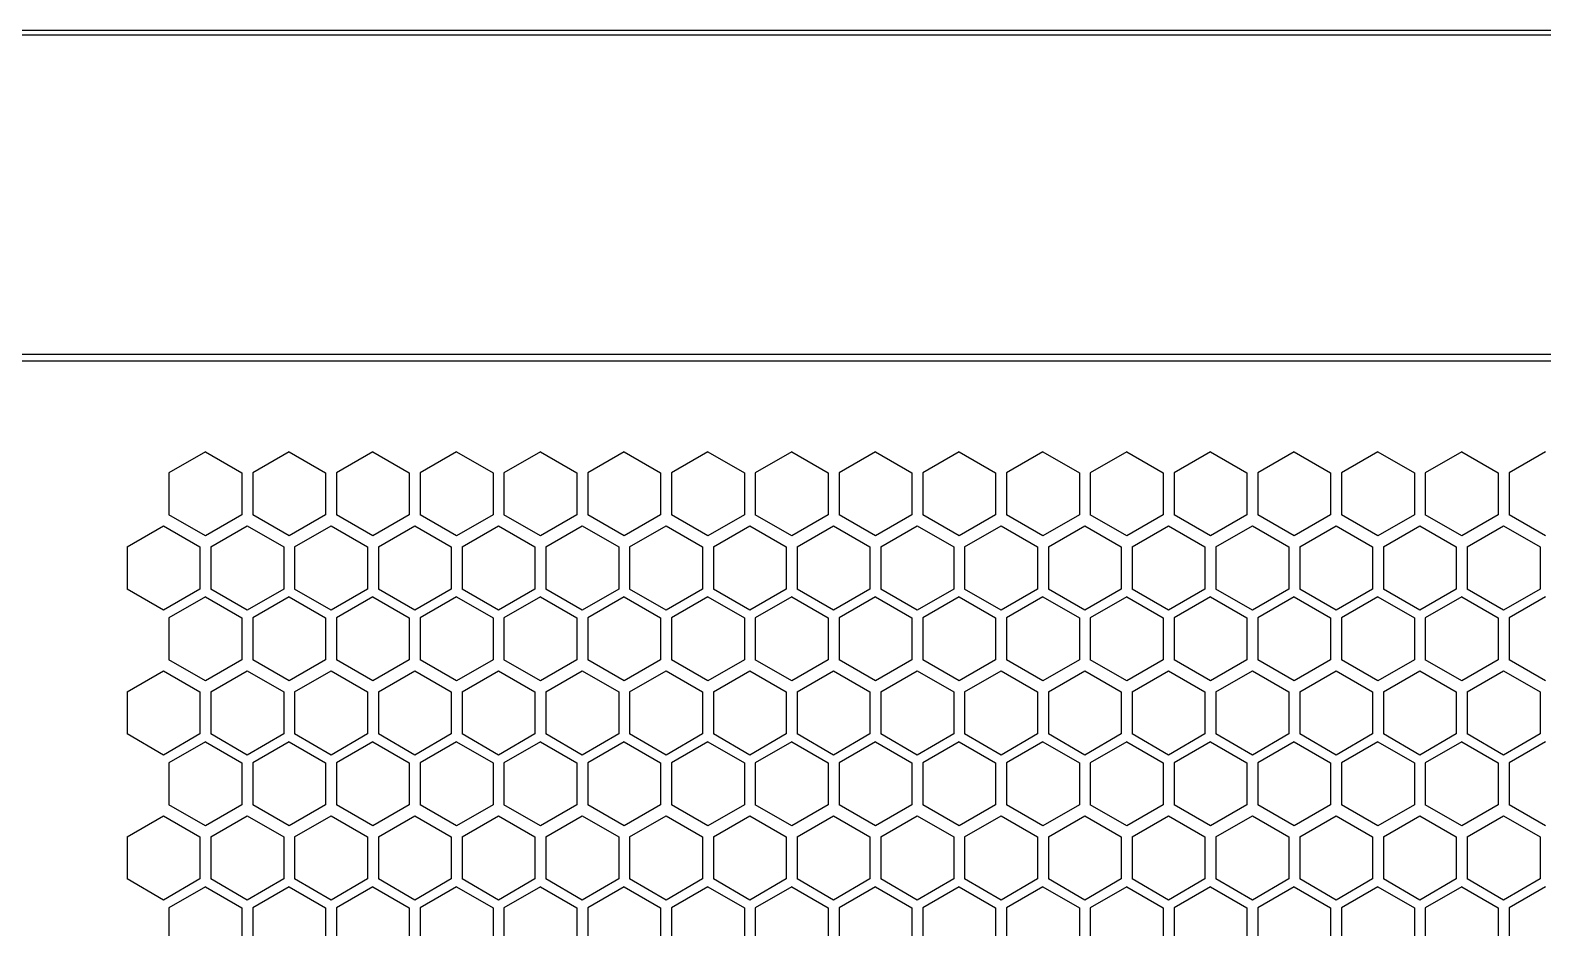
# Model space of a CAD drawing. Extents: x 61367 to 140945, y -1257 to 25588.
# Drawn here: x 91718.5 to 91884.6, y 20291.5 to 20390.1 of the extents above; entities that cross this region are included whole.
import ezdxf

# ---------------------------------------------------------------- set-up
doc = ezdxf.new("R2010")
doc.units = 0
doc.header["$MEASUREMENT"] = 0
doc.layers.get('0').update_dxf_attribs({"linetype": 'CONTINUOUS'})
for name, color, linetype in [('4209-0510_0', 7, 'CONTINUOUS'), ('4215-0412-2-1_0', 7, 'CONTINUOUS'), ('YT-50-01_AF0_1_B_0', 7, 'CONTINUOUS')]:
    doc.layers.add(name, color=color, linetype=linetype)

# ---------------------------------------------------------------- blocks, each defined once
blk = doc.blocks.new('RYHTHYT')
at = {"layer": '4209-0510_0', "color": 7, "linetype": 'Continuous'}
blk.add_line((-33328.58, -67588.74), (-32722.58, -67588.74), dxfattribs=at)
at = {"layer": '4215-0412-2-1_0', "color": 7, "linetype": 'Continuous'}
for p, q in [((-33368.69, -67553.68), (-32682.63, -67553.68)), ((-33335.79, -67589.48), (-32715.53, -67589.48)), ((-33181.66, -67599.48), (-33185.66, -67601.79)), ((-33181.66, -67599.48), (-33177.66, -67601.79)), ((-33172.46, -67599.48), (-33176.46, -67601.79)), ((-33172.46, -67599.48), (-33168.46, -67601.79)), ((-33163.26, -67599.48), (-33167.26, -67601.79)), ((-33163.26, -67599.48), (-33159.26, -67601.79)), ((-33154.06, -67599.48), (-33158.06, -67601.79)), ((-33154.06, -67599.48), (-33150.06, -67601.79)), ((-33144.86, -67599.48), (-33148.86, -67601.79)), ((-33144.86, -67599.48), (-33140.86, -67601.79)), ((-33135.66, -67599.48), (-33139.66, -67601.79)), ((-33135.66, -67599.48), (-33131.66, -67601.79)), ((-33126.46, -67599.48), (-33130.46, -67601.79)), ((-33126.46, -67599.48), (-33122.46, -67601.79)), ((-33117.26, -67599.48), (-33121.26, -67601.79)), ((-33117.26, -67599.48), (-33113.26, -67601.79)), ((-33108.06, -67599.48), (-33112.06, -67601.79)), ((-33108.06, -67599.48), (-33104.06, -67601.79)), ((-33098.86, -67599.48), (-33102.86, -67601.79)), ((-33098.86, -67599.48), (-33094.86, -67601.79)), ((-33089.66, -67599.48), (-33093.66, -67601.79)), ((-33089.66, -67599.48), (-33085.66, -67601.79)), ((-33080.46, -67599.48), (-33084.46, -67601.79)), ((-33080.46, -67599.48), (-33076.46, -67601.79)), ((-33071.26, -67599.48), (-33075.26, -67601.79)), ((-33071.26, -67599.48), (-33067.26, -67601.79)), ((-33062.06, -67599.48), (-33066.06, -67601.79)), ((-33062.06, -67599.48), (-33058.06, -67601.79)), ((-33052.86, -67599.48), (-33056.86, -67601.79)), ((-33052.86, -67599.48), (-33048.86, -67601.79)), ((-33043.66, -67599.48), (-33047.66, -67601.79)), ((-33043.66, -67599.48), (-33039.66, -67601.79)), ((-33034.46, -67599.48), (-33038.46, -67601.79)), ((-33185.66, -67601.79), (-33185.66, -67606.41)), ((-33177.66, -67601.79), (-33177.66, -67606.41)), ((-33176.46, -67601.79), (-33176.46, -67606.41)), ((-33168.46, -67601.79), (-33168.46, -67606.41)), ((-33167.26, -67601.79), (-33167.26, -67606.41)), ((-33159.26, -67601.79), (-33159.26, -67606.41)), ((-33158.06, -67601.79), (-33158.06, -67606.41)), ((-33150.06, -67601.79), (-33150.06, -67606.41)), ((-33148.86, -67601.79), (-33148.86, -67606.41)), ((-33140.86, -67601.79), (-33140.86, -67606.41)), ((-33139.66, -67601.79), (-33139.66, -67606.41)), ((-33131.66, -67601.79), (-33131.66, -67606.41)), ((-33130.46, -67601.79), (-33130.46, -67606.41)), ((-33122.46, -67601.79), (-33122.46, -67606.41)), ((-33121.26, -67601.79), (-33121.26, -67606.41)), ((-33113.26, -67601.79), (-33113.26, -67606.41)), ((-33112.06, -67601.79), (-33112.06, -67606.41)), ((-33104.06, -67601.79), (-33104.06, -67606.41)), ((-33102.86, -67601.79), (-33102.86, -67606.41)), ((-33094.86, -67601.79), (-33094.86, -67606.41)), ((-33093.66, -67601.79), (-33093.66, -67606.41)), ((-33085.66, -67601.79), (-33085.66, -67606.41)), ((-33084.46, -67601.79), (-33084.46, -67606.41)), ((-33076.46, -67601.79), (-33076.46, -67606.41)), ((-33075.26, -67601.79), (-33075.26, -67606.41)), ((-33067.26, -67601.79), (-33067.26, -67606.41)), ((-33066.06, -67601.79), (-33066.06, -67606.41)), ((-33058.06, -67601.79), (-33058.06, -67606.41)), ((-33056.86, -67601.79), (-33056.86, -67606.41)), ((-33048.86, -67601.79), (-33048.86, -67606.41)), ((-33047.66, -67601.79), (-33047.66, -67606.41)), ((-33039.66, -67601.79), (-33039.66, -67606.41)), ((-33038.46, -67601.79), (-33038.46, -67606.41)), ((-33190.26, -67609.94), (-33186.26, -67607.63)), ((-33186.26, -67607.63), (-33182.26, -67609.94)), ((-33181.66, -67608.72), (-33185.66, -67606.41)), ((-33177.66, -67606.41), (-33181.66, -67608.72)), ((-33181.06, -67609.94), (-33177.06, -67607.63)), ((-33177.06, -67607.63), (-33173.06, -67609.94)), ((-33172.46, -67608.72), (-33176.46, -67606.41)), ((-33168.46, -67606.41), (-33172.46, -67608.72)), ((-33171.86, -67609.94), (-33167.86, -67607.63)), ((-33167.86, -67607.63), (-33163.86, -67609.94)), ((-33163.26, -67608.72), (-33167.26, -67606.41)), ((-33159.26, -67606.41), (-33163.26, -67608.72)), ((-33162.66, -67609.94), (-33158.66, -67607.63)), ((-33158.66, -67607.63), (-33154.66, -67609.94)), ((-33154.06, -67608.72), (-33158.06, -67606.41)), ((-33150.06, -67606.41), (-33154.06, -67608.72)), ((-33153.46, -67609.94), (-33149.46, -67607.63)), ((-33149.46, -67607.63), (-33145.46, -67609.94)), ((-33144.86, -67608.72), (-33148.86, -67606.41)), ((-33140.86, -67606.41), (-33144.86, -67608.72)), ((-33144.26, -67609.94), (-33140.26, -67607.63)), ((-33140.26, -67607.63), (-33136.26, -67609.94)), ((-33135.66, -67608.72), (-33139.66, -67606.41)), ((-33131.66, -67606.41), (-33135.66, -67608.72)), ((-33135.06, -67609.94), (-33131.06, -67607.63)), ((-33131.06, -67607.63), (-33127.06, -67609.94)), ((-33126.46, -67608.72), (-33130.46, -67606.41)), ((-33122.46, -67606.41), (-33126.46, -67608.72)), ((-33125.86, -67609.94), (-33121.86, -67607.63)), ((-33121.86, -67607.63), (-33117.86, -67609.94)), ((-33117.26, -67608.72), (-33121.26, -67606.41)), ((-33113.26, -67606.41), (-33117.26, -67608.72)), ((-33116.66, -67609.94), (-33112.66, -67607.63)), ((-33112.66, -67607.63), (-33108.66, -67609.94)), ((-33108.06, -67608.72), (-33112.06, -67606.41)), ((-33104.06, -67606.41), (-33108.06, -67608.72)), ((-33107.46, -67609.94), (-33103.46, -67607.63)), ((-33103.46, -67607.63), (-33099.46, -67609.94)), ((-33098.86, -67608.72), (-33102.86, -67606.41)), ((-33094.86, -67606.41), (-33098.86, -67608.72)), ((-33098.26, -67609.94), (-33094.26, -67607.63)), ((-33094.26, -67607.63), (-33090.26, -67609.94)), ((-33089.66, -67608.72), (-33093.66, -67606.41)), ((-33085.66, -67606.41), (-33089.66, -67608.72)), ((-33089.06, -67609.94), (-33085.06, -67607.63)), ((-33085.06, -67607.63), (-33081.06, -67609.94)), ((-33080.46, -67608.72), (-33084.46, -67606.41)), ((-33076.46, -67606.41), (-33080.46, -67608.72)), ((-33079.86, -67609.94), (-33075.86, -67607.63)), ((-33075.86, -67607.63), (-33071.86, -67609.94)), ((-33071.26, -67608.72), (-33075.26, -67606.41)), ((-33067.26, -67606.41), (-33071.26, -67608.72)), ((-33070.66, -67609.94), (-33066.66, -67607.63)), ((-33066.66, -67607.63), (-33062.66, -67609.94)), ((-33062.06, -67608.72), (-33066.06, -67606.41)), ((-33058.06, -67606.41), (-33062.06, -67608.72)), ((-33061.46, -67609.94), (-33057.46, -67607.63)), ((-33057.46, -67607.63), (-33053.46, -67609.94)), ((-33052.86, -67608.72), (-33056.86, -67606.41)), ((-33048.86, -67606.41), (-33052.86, -67608.72)), ((-33052.26, -67609.94), (-33048.26, -67607.63)), ((-33048.26, -67607.63), (-33044.26, -67609.94)), ((-33043.66, -67608.72), (-33047.66, -67606.41)), ((-33039.66, -67606.41), (-33043.66, -67608.72)), ((-33043.06, -67609.94), (-33039.06, -67607.63)), ((-33039.06, -67607.63), (-33035.06, -67609.94)), ((-33034.46, -67608.72), (-33038.46, -67606.41)), ((-33190.26, -67609.94), (-33190.26, -67614.56)), ((-33182.26, -67609.94), (-33182.26, -67614.56)), ((-33181.06, -67609.94), (-33181.06, -67614.56)), ((-33173.06, -67609.94), (-33173.06, -67614.56)), ((-33171.86, -67609.94), (-33171.86, -67614.56)), ((-33163.86, -67609.94), (-33163.86, -67614.56)), ((-33162.66, -67609.94), (-33162.66, -67614.56)), ((-33154.66, -67609.94), (-33154.66, -67614.56)), ((-33153.46, -67609.94), (-33153.46, -67614.56)), ((-33145.46, -67609.94), (-33145.46, -67614.56)), ((-33144.26, -67609.94), (-33144.26, -67614.56)), ((-33136.26, -67609.94), (-33136.26, -67614.56)), ((-33135.06, -67609.94), (-33135.06, -67614.56)), ((-33127.06, -67609.94), (-33127.06, -67614.56)), ((-33125.86, -67609.94), (-33125.86, -67614.56)), ((-33117.86, -67609.94), (-33117.86, -67614.56)), ((-33116.66, -67609.94), (-33116.66, -67614.56)), ((-33108.66, -67609.94), (-33108.66, -67614.56)), ((-33107.46, -67609.94), (-33107.46, -67614.56)), ((-33099.46, -67609.94), (-33099.46, -67614.56)), ((-33098.26, -67609.94), (-33098.26, -67614.56)), ((-33090.26, -67609.94), (-33090.26, -67614.56)), ((-33089.06, -67609.94), (-33089.06, -67614.56)), ((-33081.06, -67609.94), (-33081.06, -67614.56)), ((-33079.86, -67609.94), (-33079.86, -67614.56)), ((-33071.86, -67609.94), (-33071.86, -67614.56)), ((-33070.66, -67609.94), (-33070.66, -67614.56)), ((-33062.66, -67609.94), (-33062.66, -67614.56)), ((-33061.46, -67609.94), (-33061.46, -67614.56)), ((-33053.46, -67609.94), (-33053.46, -67614.56)), ((-33052.26, -67609.94), (-33052.26, -67614.56)), ((-33044.26, -67609.94), (-33044.26, -67614.56)), ((-33043.06, -67609.94), (-33043.06, -67614.56)), ((-33035.06, -67609.94), (-33035.06, -67614.56)), ((-33186.26, -67616.87), (-33190.26, -67614.56)), ((-33182.26, -67614.56), (-33186.26, -67616.87)), ((-33177.06, -67616.87), (-33181.06, -67614.56)), ((-33173.06, -67614.56), (-33177.06, -67616.87)), ((-33167.86, -67616.87), (-33171.86, -67614.56)), ((-33163.86, -67614.56), (-33167.86, -67616.87)), ((-33158.66, -67616.87), (-33162.66, -67614.56)), ((-33154.66, -67614.56), (-33158.66, -67616.87)), ((-33149.46, -67616.87), (-33153.46, -67614.56)), ((-33145.46, -67614.56), (-33149.46, -67616.87)), ((-33140.26, -67616.87), (-33144.26, -67614.56)), ((-33136.26, -67614.56), (-33140.26, -67616.87)), ((-33131.06, -67616.87), (-33135.06, -67614.56)), ((-33127.06, -67614.56), (-33131.06, -67616.87)), ((-33121.86, -67616.87), (-33125.86, -67614.56)), ((-33117.86, -67614.56), (-33121.86, -67616.87)), ((-33112.66, -67616.87), (-33116.66, -67614.56)), ((-33108.66, -67614.56), (-33112.66, -67616.87)), ((-33103.46, -67616.87), (-33107.46, -67614.56)), ((-33099.46, -67614.56), (-33103.46, -67616.87)), ((-33094.26, -67616.87), (-33098.26, -67614.56)), ((-33090.26, -67614.56), (-33094.26, -67616.87)), ((-33085.06, -67616.87), (-33089.06, -67614.56)), ((-33081.06, -67614.56), (-33085.06, -67616.87)), ((-33075.86, -67616.87), (-33079.86, -67614.56)), ((-33071.86, -67614.56), (-33075.86, -67616.87)), ((-33066.66, -67616.87), (-33070.66, -67614.56)), ((-33062.66, -67614.56), (-33066.66, -67616.87)), ((-33057.46, -67616.87), (-33061.46, -67614.56)), ((-33053.46, -67614.56), (-33057.46, -67616.87)), ((-33048.26, -67616.87), (-33052.26, -67614.56)), ((-33044.26, -67614.56), (-33048.26, -67616.87)), ((-33039.06, -67616.87), (-33043.06, -67614.56)), ((-33035.06, -67614.56), (-33039.06, -67616.87)), ((-33181.66, -67615.41), (-33185.66, -67617.72)), ((-33181.66, -67615.41), (-33177.66, -67617.72)), ((-33172.46, -67615.41), (-33176.46, -67617.72)), ((-33172.46, -67615.41), (-33168.46, -67617.72)), ((-33163.26, -67615.41), (-33167.26, -67617.72)), ((-33163.26, -67615.41), (-33159.26, -67617.72)), ((-33154.06, -67615.41), (-33158.06, -67617.72)), ((-33154.06, -67615.41), (-33150.06, -67617.72)), ((-33144.86, -67615.41), (-33148.86, -67617.72)), ((-33144.86, -67615.41), (-33140.86, -67617.72)), ((-33135.66, -67615.41), (-33139.66, -67617.72)), ((-33135.66, -67615.41), (-33131.66, -67617.72)), ((-33126.46, -67615.41), (-33130.46, -67617.72)), ((-33126.46, -67615.41), (-33122.46, -67617.72)), ((-33117.26, -67615.41), (-33121.26, -67617.72)), ((-33117.26, -67615.41), (-33113.26, -67617.72)), ((-33108.06, -67615.41), (-33112.06, -67617.72)), ((-33108.06, -67615.41), (-33104.06, -67617.72)), ((-33098.86, -67615.41), (-33102.86, -67617.72)), ((-33098.86, -67615.41), (-33094.86, -67617.72)), ((-33089.66, -67615.41), (-33093.66, -67617.72)), ((-33089.66, -67615.41), (-33085.66, -67617.72)), ((-33080.46, -67615.41), (-33084.46, -67617.72)), ((-33080.46, -67615.41), (-33076.46, -67617.72)), ((-33071.26, -67615.41), (-33075.26, -67617.72)), ((-33071.26, -67615.41), (-33067.26, -67617.72)), ((-33062.06, -67615.41), (-33066.06, -67617.72)), ((-33062.06, -67615.41), (-33058.06, -67617.72)), ((-33052.86, -67615.41), (-33056.86, -67617.72)), ((-33052.86, -67615.41), (-33048.86, -67617.72)), ((-33043.66, -67615.41), (-33047.66, -67617.72)), ((-33043.66, -67615.41), (-33039.66, -67617.72)), ((-33034.46, -67615.41), (-33038.46, -67617.72)), ((-33185.66, -67617.72), (-33185.66, -67622.34)), ((-33177.66, -67617.72), (-33177.66, -67622.34)), ((-33176.46, -67617.72), (-33176.46, -67622.34)), ((-33168.46, -67617.72), (-33168.46, -67622.34)), ((-33167.26, -67617.72), (-33167.26, -67622.34)), ((-33159.26, -67617.72), (-33159.26, -67622.34)), ((-33158.06, -67617.72), (-33158.06, -67622.34)), ((-33150.06, -67617.72), (-33150.06, -67622.34)), ((-33148.86, -67617.72), (-33148.86, -67622.34)), ((-33140.86, -67617.72), (-33140.86, -67622.34)), ((-33139.66, -67617.72), (-33139.66, -67622.34)), ((-33131.66, -67617.72), (-33131.66, -67622.34)), ((-33130.46, -67617.72), (-33130.46, -67622.34)), ((-33122.46, -67617.72), (-33122.46, -67622.34)), ((-33121.26, -67617.72), (-33121.26, -67622.34)), ((-33113.26, -67617.72), (-33113.26, -67622.34)), ((-33112.06, -67617.72), (-33112.06, -67622.34)), ((-33104.06, -67617.72), (-33104.06, -67622.34)), ((-33102.86, -67617.72), (-33102.86, -67622.34)), ((-33094.86, -67617.72), (-33094.86, -67622.34)), ((-33093.66, -67617.72), (-33093.66, -67622.34)), ((-33085.66, -67617.72), (-33085.66, -67622.34)), ((-33084.46, -67617.72), (-33084.46, -67622.34)), ((-33076.46, -67617.72), (-33076.46, -67622.34)), ((-33075.26, -67617.72), (-33075.26, -67622.34)), ((-33067.26, -67617.72), (-33067.26, -67622.34)), ((-33066.06, -67617.72), (-33066.06, -67622.34)), ((-33058.06, -67617.72), (-33058.06, -67622.34)), ((-33056.86, -67617.72), (-33056.86, -67622.34)), ((-33048.86, -67617.72), (-33048.86, -67622.34)), ((-33047.66, -67617.72), (-33047.66, -67622.34)), ((-33039.66, -67617.72), (-33039.66, -67622.34)), ((-33038.46, -67617.72), (-33038.46, -67622.34)), ((-33181.66, -67624.65), (-33185.66, -67622.34)), ((-33177.66, -67622.34), (-33181.66, -67624.65)), ((-33172.46, -67624.65), (-33176.46, -67622.34)), ((-33168.46, -67622.34), (-33172.46, -67624.65)), ((-33163.26, -67624.65), (-33167.26, -67622.34)), ((-33159.26, -67622.34), (-33163.26, -67624.65)), ((-33154.06, -67624.65), (-33158.06, -67622.34)), ((-33150.06, -67622.34), (-33154.06, -67624.65)), ((-33144.86, -67624.65), (-33148.86, -67622.34)), ((-33140.86, -67622.34), (-33144.86, -67624.65)), ((-33135.66, -67624.65), (-33139.66, -67622.34)), ((-33131.66, -67622.34), (-33135.66, -67624.65)), ((-33126.46, -67624.65), (-33130.46, -67622.34)), ((-33122.46, -67622.34), (-33126.46, -67624.65)), ((-33117.26, -67624.65), (-33121.26, -67622.34)), ((-33113.26, -67622.34), (-33117.26, -67624.65)), ((-33108.06, -67624.65), (-33112.06, -67622.34)), ((-33104.06, -67622.34), (-33108.06, -67624.65)), ((-33098.86, -67624.65), (-33102.86, -67622.34)), ((-33094.86, -67622.34), (-33098.86, -67624.65)), ((-33089.66, -67624.65), (-33093.66, -67622.34)), ((-33085.66, -67622.34), (-33089.66, -67624.65)), ((-33080.46, -67624.65), (-33084.46, -67622.34)), ((-33076.46, -67622.34), (-33080.46, -67624.65)), ((-33071.26, -67624.65), (-33075.26, -67622.34)), ((-33067.26, -67622.34), (-33071.26, -67624.65)), ((-33062.06, -67624.65), (-33066.06, -67622.34)), ((-33058.06, -67622.34), (-33062.06, -67624.65)), ((-33052.86, -67624.65), (-33056.86, -67622.34)), ((-33048.86, -67622.34), (-33052.86, -67624.65)), ((-33043.66, -67624.65), (-33047.66, -67622.34)), ((-33039.66, -67622.34), (-33043.66, -67624.65)), ((-33034.46, -67624.65), (-33038.46, -67622.34)), ((-33190.26, -67625.87), (-33186.26, -67623.56)), ((-33186.26, -67623.56), (-33182.26, -67625.87)), ((-33181.06, -67625.87), (-33177.06, -67623.56)), ((-33177.06, -67623.56), (-33173.06, -67625.87)), ((-33171.86, -67625.87), (-33167.86, -67623.56)), ((-33167.86, -67623.56), (-33163.86, -67625.87)), ((-33162.66, -67625.87), (-33158.66, -67623.56)), ((-33158.66, -67623.56), (-33154.66, -67625.87)), ((-33153.46, -67625.87), (-33149.46, -67623.56)), ((-33149.46, -67623.56), (-33145.46, -67625.87)), ((-33144.26, -67625.87), (-33140.26, -67623.56)), ((-33140.26, -67623.56), (-33136.26, -67625.87)), ((-33135.06, -67625.87), (-33131.06, -67623.56)), ((-33131.06, -67623.56), (-33127.06, -67625.87)), ((-33125.86, -67625.87), (-33121.86, -67623.56)), ((-33121.86, -67623.56), (-33117.86, -67625.87)), ((-33116.66, -67625.87), (-33112.66, -67623.56)), ((-33112.66, -67623.56), (-33108.66, -67625.87)), ((-33107.46, -67625.87), (-33103.46, -67623.56)), ((-33103.46, -67623.56), (-33099.46, -67625.87)), ((-33098.26, -67625.87), (-33094.26, -67623.56)), ((-33094.26, -67623.56), (-33090.26, -67625.87)), ((-33089.06, -67625.87), (-33085.06, -67623.56)), ((-33085.06, -67623.56), (-33081.06, -67625.87)), ((-33079.86, -67625.87), (-33075.86, -67623.56)), ((-33075.86, -67623.56), (-33071.86, -67625.87)), ((-33070.66, -67625.87), (-33066.66, -67623.56)), ((-33066.66, -67623.56), (-33062.66, -67625.87)), ((-33061.46, -67625.87), (-33057.46, -67623.56)), ((-33057.46, -67623.56), (-33053.46, -67625.87)), ((-33052.26, -67625.87), (-33048.26, -67623.56)), ((-33048.26, -67623.56), (-33044.26, -67625.87)), ((-33043.06, -67625.87), (-33039.06, -67623.56)), ((-33039.06, -67623.56), (-33035.06, -67625.87)), ((-33190.26, -67625.87), (-33190.26, -67630.49)), ((-33182.26, -67625.87), (-33182.26, -67630.49)), ((-33181.06, -67625.87), (-33181.06, -67630.49)), ((-33173.06, -67625.87), (-33173.06, -67630.49)), ((-33171.86, -67625.87), (-33171.86, -67630.49)), ((-33163.86, -67625.87), (-33163.86, -67630.49)), ((-33162.66, -67625.87), (-33162.66, -67630.49)), ((-33154.66, -67625.87), (-33154.66, -67630.49)), ((-33153.46, -67625.87), (-33153.46, -67630.49)), ((-33145.46, -67625.87), (-33145.46, -67630.49)), ((-33144.26, -67625.87), (-33144.26, -67630.49)), ((-33136.26, -67625.87), (-33136.26, -67630.49)), ((-33135.06, -67625.87), (-33135.06, -67630.49)), ((-33127.06, -67625.87), (-33127.06, -67630.49)), ((-33125.86, -67625.87), (-33125.86, -67630.49)), ((-33117.86, -67625.87), (-33117.86, -67630.49)), ((-33116.66, -67625.87), (-33116.66, -67630.49)), ((-33108.66, -67625.87), (-33108.66, -67630.49)), ((-33107.46, -67625.87), (-33107.46, -67630.49)), ((-33099.46, -67625.87), (-33099.46, -67630.49)), ((-33098.26, -67625.87), (-33098.26, -67630.49)), ((-33090.26, -67625.87), (-33090.26, -67630.49)), ((-33089.06, -67625.87), (-33089.06, -67630.49)), ((-33081.06, -67625.87), (-33081.06, -67630.49)), ((-33079.86, -67625.87), (-33079.86, -67630.49)), ((-33071.86, -67625.87), (-33071.86, -67630.49)), ((-33070.66, -67625.87), (-33070.66, -67630.49)), ((-33062.66, -67625.87), (-33062.66, -67630.49)), ((-33061.46, -67625.87), (-33061.46, -67630.49)), ((-33053.46, -67625.87), (-33053.46, -67630.49)), ((-33052.26, -67625.87), (-33052.26, -67630.49)), ((-33044.26, -67625.87), (-33044.26, -67630.49)), ((-33043.06, -67625.87), (-33043.06, -67630.49)), ((-33035.06, -67625.87), (-33035.06, -67630.49)), ((-33186.26, -67632.8), (-33190.26, -67630.49)), ((-33182.26, -67630.49), (-33186.26, -67632.8)), ((-33177.06, -67632.8), (-33181.06, -67630.49)), ((-33173.06, -67630.49), (-33177.06, -67632.8)), ((-33167.86, -67632.8), (-33171.86, -67630.49)), ((-33163.86, -67630.49), (-33167.86, -67632.8)), ((-33158.66, -67632.8), (-33162.66, -67630.49)), ((-33154.66, -67630.49), (-33158.66, -67632.8)), ((-33149.46, -67632.8), (-33153.46, -67630.49)), ((-33145.46, -67630.49), (-33149.46, -67632.8)), ((-33140.26, -67632.8), (-33144.26, -67630.49)), ((-33136.26, -67630.49), (-33140.26, -67632.8)), ((-33131.06, -67632.8), (-33135.06, -67630.49)), ((-33127.06, -67630.49), (-33131.06, -67632.8)), ((-33121.86, -67632.8), (-33125.86, -67630.49)), ((-33117.86, -67630.49), (-33121.86, -67632.8)), ((-33112.66, -67632.8), (-33116.66, -67630.49)), ((-33108.66, -67630.49), (-33112.66, -67632.8)), ((-33103.46, -67632.8), (-33107.46, -67630.49)), ((-33099.46, -67630.49), (-33103.46, -67632.8)), ((-33094.26, -67632.8), (-33098.26, -67630.49)), ((-33090.26, -67630.49), (-33094.26, -67632.8)), ((-33085.06, -67632.8), (-33089.06, -67630.49)), ((-33081.06, -67630.49), (-33085.06, -67632.8)), ((-33075.86, -67632.8), (-33079.86, -67630.49)), ((-33071.86, -67630.49), (-33075.86, -67632.8)), ((-33066.66, -67632.8), (-33070.66, -67630.49)), ((-33062.66, -67630.49), (-33066.66, -67632.8)), ((-33057.46, -67632.8), (-33061.46, -67630.49)), ((-33053.46, -67630.49), (-33057.46, -67632.8)), ((-33048.26, -67632.8), (-33052.26, -67630.49)), ((-33044.26, -67630.49), (-33048.26, -67632.8)), ((-33039.06, -67632.8), (-33043.06, -67630.49)), ((-33035.06, -67630.49), (-33039.06, -67632.8)), ((-33181.66, -67631.34), (-33185.66, -67633.65)), ((-33181.66, -67631.34), (-33177.66, -67633.65)), ((-33172.46, -67631.34), (-33176.46, -67633.65)), ((-33172.46, -67631.34), (-33168.46, -67633.65)), ((-33163.26, -67631.34), (-33167.26, -67633.65)), ((-33163.26, -67631.34), (-33159.26, -67633.65)), ((-33154.06, -67631.34), (-33158.06, -67633.65)), ((-33154.06, -67631.34), (-33150.06, -67633.65)), ((-33144.86, -67631.34), (-33148.86, -67633.65)), ((-33144.86, -67631.34), (-33140.86, -67633.65)), ((-33135.66, -67631.34), (-33139.66, -67633.65)), ((-33135.66, -67631.34), (-33131.66, -67633.65)), ((-33126.46, -67631.34), (-33130.46, -67633.65)), ((-33126.46, -67631.34), (-33122.46, -67633.65)), ((-33117.26, -67631.34), (-33121.26, -67633.65)), ((-33117.26, -67631.34), (-33113.26, -67633.65)), ((-33108.06, -67631.34), (-33112.06, -67633.65)), ((-33108.06, -67631.34), (-33104.06, -67633.65)), ((-33098.86, -67631.34), (-33102.86, -67633.65)), ((-33098.86, -67631.34), (-33094.86, -67633.65)), ((-33089.66, -67631.34), (-33093.66, -67633.65)), ((-33089.66, -67631.34), (-33085.66, -67633.65)), ((-33080.46, -67631.34), (-33084.46, -67633.65)), ((-33080.46, -67631.34), (-33076.46, -67633.65)), ((-33071.26, -67631.34), (-33075.26, -67633.65)), ((-33071.26, -67631.34), (-33067.26, -67633.65)), ((-33062.06, -67631.34), (-33066.06, -67633.65)), ((-33062.06, -67631.34), (-33058.06, -67633.65)), ((-33052.86, -67631.34), (-33056.86, -67633.65)), ((-33052.86, -67631.34), (-33048.86, -67633.65)), ((-33043.66, -67631.34), (-33047.66, -67633.65)), ((-33043.66, -67631.34), (-33039.66, -67633.65)), ((-33034.46, -67631.34), (-33038.46, -67633.65)), ((-33185.66, -67633.65), (-33185.66, -67638.27)), ((-33177.66, -67633.65), (-33177.66, -67638.27)), ((-33176.46, -67633.65), (-33176.46, -67638.27)), ((-33168.46, -67633.65), (-33168.46, -67638.27)), ((-33167.26, -67633.65), (-33167.26, -67638.27)), ((-33159.26, -67633.65), (-33159.26, -67638.27)), ((-33158.06, -67633.65), (-33158.06, -67638.27)), ((-33150.06, -67633.65), (-33150.06, -67638.27)), ((-33148.86, -67633.65), (-33148.86, -67638.27)), ((-33140.86, -67633.65), (-33140.86, -67638.27)), ((-33139.66, -67633.65), (-33139.66, -67638.27)), ((-33131.66, -67633.65), (-33131.66, -67638.27)), ((-33130.46, -67633.65), (-33130.46, -67638.27)), ((-33122.46, -67633.65), (-33122.46, -67638.27)), ((-33121.26, -67633.65), (-33121.26, -67638.27)), ((-33113.26, -67633.65), (-33113.26, -67638.27)), ((-33112.06, -67633.65), (-33112.06, -67638.27)), ((-33104.06, -67633.65), (-33104.06, -67638.27)), ((-33102.86, -67633.65), (-33102.86, -67638.27)), ((-33094.86, -67633.65), (-33094.86, -67638.27)), ((-33093.66, -67633.65), (-33093.66, -67638.27)), ((-33085.66, -67633.65), (-33085.66, -67638.27)), ((-33084.46, -67633.65), (-33084.46, -67638.27)), ((-33076.46, -67633.65), (-33076.46, -67638.27)), ((-33075.26, -67633.65), (-33075.26, -67638.27)), ((-33067.26, -67633.65), (-33067.26, -67638.27)), ((-33066.06, -67633.65), (-33066.06, -67638.27)), ((-33058.06, -67633.65), (-33058.06, -67638.27)), ((-33056.86, -67633.65), (-33056.86, -67638.27)), ((-33048.86, -67633.65), (-33048.86, -67638.27)), ((-33047.66, -67633.65), (-33047.66, -67638.27)), ((-33039.66, -67633.65), (-33039.66, -67638.27)), ((-33038.46, -67633.65), (-33038.46, -67638.27)), ((-33190.26, -67641.8), (-33186.26, -67639.49)), ((-33186.26, -67639.49), (-33182.26, -67641.8)), ((-33181.66, -67640.58), (-33185.66, -67638.27)), ((-33177.66, -67638.27), (-33181.66, -67640.58)), ((-33181.06, -67641.8), (-33177.06, -67639.49)), ((-33177.06, -67639.49), (-33173.06, -67641.8)), ((-33172.46, -67640.58), (-33176.46, -67638.27)), ((-33168.46, -67638.27), (-33172.46, -67640.58)), ((-33171.86, -67641.8), (-33167.86, -67639.49)), ((-33167.86, -67639.49), (-33163.86, -67641.8)), ((-33163.26, -67640.58), (-33167.26, -67638.27)), ((-33159.26, -67638.27), (-33163.26, -67640.58)), ((-33162.66, -67641.8), (-33158.66, -67639.49)), ((-33158.66, -67639.49), (-33154.66, -67641.8)), ((-33154.06, -67640.58), (-33158.06, -67638.27)), ((-33150.06, -67638.27), (-33154.06, -67640.58)), ((-33153.46, -67641.8), (-33149.46, -67639.49)), ((-33149.46, -67639.49), (-33145.46, -67641.8)), ((-33144.86, -67640.58), (-33148.86, -67638.27)), ((-33140.86, -67638.27), (-33144.86, -67640.58)), ((-33144.26, -67641.8), (-33140.26, -67639.49)), ((-33140.26, -67639.49), (-33136.26, -67641.8)), ((-33135.66, -67640.58), (-33139.66, -67638.27)), ((-33131.66, -67638.27), (-33135.66, -67640.58)), ((-33135.06, -67641.8), (-33131.06, -67639.49)), ((-33131.06, -67639.49), (-33127.06, -67641.8)), ((-33126.46, -67640.58), (-33130.46, -67638.27)), ((-33122.46, -67638.27), (-33126.46, -67640.58)), ((-33125.86, -67641.8), (-33121.86, -67639.49)), ((-33121.86, -67639.49), (-33117.86, -67641.8)), ((-33117.26, -67640.58), (-33121.26, -67638.27)), ((-33113.26, -67638.27), (-33117.26, -67640.58)), ((-33116.66, -67641.8), (-33112.66, -67639.49)), ((-33112.66, -67639.49), (-33108.66, -67641.8)), ((-33108.06, -67640.58), (-33112.06, -67638.27)), ((-33104.06, -67638.27), (-33108.06, -67640.58)), ((-33107.46, -67641.8), (-33103.46, -67639.49)), ((-33103.46, -67639.49), (-33099.46, -67641.8)), ((-33098.86, -67640.58), (-33102.86, -67638.27)), ((-33094.86, -67638.27), (-33098.86, -67640.58)), ((-33098.26, -67641.8), (-33094.26, -67639.49)), ((-33094.26, -67639.49), (-33090.26, -67641.8)), ((-33089.66, -67640.58), (-33093.66, -67638.27)), ((-33085.66, -67638.27), (-33089.66, -67640.58)), ((-33089.06, -67641.8), (-33085.06, -67639.49)), ((-33085.06, -67639.49), (-33081.06, -67641.8)), ((-33080.46, -67640.58), (-33084.46, -67638.27)), ((-33076.46, -67638.27), (-33080.46, -67640.58)), ((-33079.86, -67641.8), (-33075.86, -67639.49)), ((-33075.86, -67639.49), (-33071.86, -67641.8)), ((-33071.26, -67640.58), (-33075.26, -67638.27)), ((-33067.26, -67638.27), (-33071.26, -67640.58)), ((-33070.66, -67641.8), (-33066.66, -67639.49)), ((-33066.66, -67639.49), (-33062.66, -67641.8)), ((-33062.06, -67640.58), (-33066.06, -67638.27)), ((-33058.06, -67638.27), (-33062.06, -67640.58)), ((-33061.46, -67641.8), (-33057.46, -67639.49)), ((-33057.46, -67639.49), (-33053.46, -67641.8)), ((-33052.86, -67640.58), (-33056.86, -67638.27)), ((-33048.86, -67638.27), (-33052.86, -67640.58)), ((-33052.26, -67641.8), (-33048.26, -67639.49)), ((-33048.26, -67639.49), (-33044.26, -67641.8)), ((-33043.66, -67640.58), (-33047.66, -67638.27)), ((-33039.66, -67638.27), (-33043.66, -67640.58)), ((-33043.06, -67641.8), (-33039.06, -67639.49)), ((-33039.06, -67639.49), (-33035.06, -67641.8)), ((-33034.46, -67640.58), (-33038.46, -67638.27)), ((-33190.26, -67641.8), (-33190.26, -67646.42)), ((-33182.26, -67641.8), (-33182.26, -67646.42)), ((-33181.06, -67641.8), (-33181.06, -67646.42)), ((-33173.06, -67641.8), (-33173.06, -67646.42)), ((-33171.86, -67641.8), (-33171.86, -67646.42)), ((-33163.86, -67641.8), (-33163.86, -67646.42)), ((-33162.66, -67641.8), (-33162.66, -67646.42)), ((-33154.66, -67641.8), (-33154.66, -67646.42)), ((-33153.46, -67641.8), (-33153.46, -67646.42)), ((-33145.46, -67641.8), (-33145.46, -67646.42)), ((-33144.26, -67641.8), (-33144.26, -67646.42)), ((-33136.26, -67641.8), (-33136.26, -67646.42)), ((-33135.06, -67641.8), (-33135.06, -67646.42)), ((-33127.06, -67641.8), (-33127.06, -67646.42)), ((-33125.86, -67641.8), (-33125.86, -67646.42)), ((-33117.86, -67641.8), (-33117.86, -67646.42)), ((-33116.66, -67641.8), (-33116.66, -67646.42)), ((-33108.66, -67641.8), (-33108.66, -67646.42)), ((-33107.46, -67641.8), (-33107.46, -67646.42)), ((-33099.46, -67641.8), (-33099.46, -67646.42)), ((-33098.26, -67641.8), (-33098.26, -67646.42)), ((-33090.26, -67641.8), (-33090.26, -67646.42)), ((-33089.06, -67641.8), (-33089.06, -67646.42)), ((-33081.06, -67641.8), (-33081.06, -67646.42)), ((-33079.86, -67641.8), (-33079.86, -67646.42)), ((-33071.86, -67641.8), (-33071.86, -67646.42)), ((-33070.66, -67641.8), (-33070.66, -67646.42)), ((-33062.66, -67641.8), (-33062.66, -67646.42)), ((-33061.46, -67641.8), (-33061.46, -67646.42)), ((-33053.46, -67641.8), (-33053.46, -67646.42)), ((-33052.26, -67641.8), (-33052.26, -67646.42)), ((-33044.26, -67641.8), (-33044.26, -67646.42)), ((-33043.06, -67641.8), (-33043.06, -67646.42)), ((-33035.06, -67641.8), (-33035.06, -67646.42)), ((-33186.26, -67648.73), (-33190.26, -67646.42)), ((-33182.26, -67646.42), (-33186.26, -67648.73)), ((-33181.66, -67647.27), (-33185.66, -67649.58)), ((-33181.66, -67647.27), (-33177.66, -67649.58)), ((-33177.06, -67648.73), (-33181.06, -67646.42)), ((-33173.06, -67646.42), (-33177.06, -67648.73)), ((-33172.46, -67647.27), (-33176.46, -67649.58)), ((-33172.46, -67647.27), (-33168.46, -67649.58)), ((-33167.86, -67648.73), (-33171.86, -67646.42)), ((-33163.86, -67646.42), (-33167.86, -67648.73)), ((-33163.26, -67647.27), (-33167.26, -67649.58)), ((-33163.26, -67647.27), (-33159.26, -67649.58)), ((-33158.66, -67648.73), (-33162.66, -67646.42)), ((-33154.66, -67646.42), (-33158.66, -67648.73)), ((-33154.06, -67647.27), (-33158.06, -67649.58)), ((-33154.06, -67647.27), (-33150.06, -67649.58)), ((-33149.46, -67648.73), (-33153.46, -67646.42)), ((-33145.46, -67646.42), (-33149.46, -67648.73)), ((-33144.86, -67647.27), (-33148.86, -67649.58)), ((-33144.86, -67647.27), (-33140.86, -67649.58)), ((-33140.26, -67648.73), (-33144.26, -67646.42)), ((-33136.26, -67646.42), (-33140.26, -67648.73)), ((-33135.66, -67647.27), (-33139.66, -67649.58)), ((-33135.66, -67647.27), (-33131.66, -67649.58)), ((-33131.06, -67648.73), (-33135.06, -67646.42)), ((-33127.06, -67646.42), (-33131.06, -67648.73)), ((-33126.46, -67647.27), (-33130.46, -67649.58)), ((-33126.46, -67647.27), (-33122.46, -67649.58)), ((-33121.86, -67648.73), (-33125.86, -67646.42)), ((-33117.86, -67646.42), (-33121.86, -67648.73)), ((-33117.26, -67647.27), (-33121.26, -67649.58)), ((-33117.26, -67647.27), (-33113.26, -67649.58)), ((-33112.66, -67648.73), (-33116.66, -67646.42)), ((-33108.66, -67646.42), (-33112.66, -67648.73)), ((-33108.06, -67647.27), (-33112.06, -67649.58)), ((-33108.06, -67647.27), (-33104.06, -67649.58)), ((-33103.46, -67648.73), (-33107.46, -67646.42)), ((-33099.46, -67646.42), (-33103.46, -67648.73)), ((-33098.86, -67647.27), (-33102.86, -67649.58)), ((-33098.86, -67647.27), (-33094.86, -67649.58)), ((-33094.26, -67648.73), (-33098.26, -67646.42)), ((-33090.26, -67646.42), (-33094.26, -67648.73)), ((-33089.66, -67647.27), (-33093.66, -67649.58)), ((-33089.66, -67647.27), (-33085.66, -67649.58)), ((-33085.06, -67648.73), (-33089.06, -67646.42)), ((-33081.06, -67646.42), (-33085.06, -67648.73)), ((-33080.46, -67647.27), (-33084.46, -67649.58)), ((-33080.46, -67647.27), (-33076.46, -67649.58)), ((-33075.86, -67648.73), (-33079.86, -67646.42)), ((-33071.86, -67646.42), (-33075.86, -67648.73)), ((-33071.26, -67647.27), (-33075.26, -67649.58)), ((-33071.26, -67647.27), (-33067.26, -67649.58)), ((-33066.66, -67648.73), (-33070.66, -67646.42)), ((-33062.66, -67646.42), (-33066.66, -67648.73)), ((-33062.06, -67647.27), (-33066.06, -67649.58)), ((-33062.06, -67647.27), (-33058.06, -67649.58)), ((-33057.46, -67648.73), (-33061.46, -67646.42)), ((-33053.46, -67646.42), (-33057.46, -67648.73)), ((-33052.86, -67647.27), (-33056.86, -67649.58)), ((-33052.86, -67647.27), (-33048.86, -67649.58)), ((-33048.26, -67648.73), (-33052.26, -67646.42)), ((-33044.26, -67646.42), (-33048.26, -67648.73)), ((-33043.66, -67647.27), (-33047.66, -67649.58)), ((-33043.66, -67647.27), (-33039.66, -67649.58)), ((-33039.06, -67648.73), (-33043.06, -67646.42)), ((-33035.06, -67646.42), (-33039.06, -67648.73)), ((-33034.46, -67647.27), (-33038.46, -67649.58)), ((-33185.66, -67649.58), (-33185.66, -67654.2)), ((-33177.66, -67649.58), (-33177.66, -67654.2)), ((-33176.46, -67649.58), (-33176.46, -67654.2)), ((-33168.46, -67649.58), (-33168.46, -67654.2)), ((-33167.26, -67649.58), (-33167.26, -67654.2)), ((-33159.26, -67649.58), (-33159.26, -67654.2)), ((-33158.06, -67649.58), (-33158.06, -67654.2)), ((-33150.06, -67649.58), (-33150.06, -67654.2)), ((-33148.86, -67649.58), (-33148.86, -67654.2)), ((-33140.86, -67649.58), (-33140.86, -67654.2)), ((-33139.66, -67649.58), (-33139.66, -67654.2)), ((-33131.66, -67649.58), (-33131.66, -67654.2)), ((-33130.46, -67649.58), (-33130.46, -67654.2)), ((-33122.46, -67649.58), (-33122.46, -67654.2)), ((-33121.26, -67649.58), (-33121.26, -67654.2)), ((-33113.26, -67649.58), (-33113.26, -67654.2)), ((-33112.06, -67649.58), (-33112.06, -67654.2)), ((-33104.06, -67649.58), (-33104.06, -67654.2)), ((-33102.86, -67649.58), (-33102.86, -67654.2)), ((-33094.86, -67649.58), (-33094.86, -67654.2)), ((-33093.66, -67649.58), (-33093.66, -67654.2)), ((-33085.66, -67649.58), (-33085.66, -67654.2)), ((-33084.46, -67649.58), (-33084.46, -67654.2)), ((-33076.46, -67649.58), (-33076.46, -67654.2)), ((-33075.26, -67649.58), (-33075.26, -67654.2)), ((-33067.26, -67649.58), (-33067.26, -67654.2)), ((-33066.06, -67649.58), (-33066.06, -67654.2)), ((-33058.06, -67649.58), (-33058.06, -67654.2)), ((-33056.86, -67649.58), (-33056.86, -67654.2)), ((-33048.86, -67649.58), (-33048.86, -67654.2)), ((-33047.66, -67649.58), (-33047.66, -67654.2)), ((-33039.66, -67649.58), (-33039.66, -67654.2)), ((-33038.46, -67649.58), (-33038.46, -67654.2))]:
    blk.add_line(p, q, dxfattribs=at)
at = {"layer": 'YT-50-01_AF0_1_B_0', "color": 7, "linetype": 'Continuous'}
blk.add_line((-33371.49, -67553.16), (-32683.49, -67553.16), dxfattribs=at)

msp = doc.modelspace()

# ---------------------------------------------------------------- block references
at = {"lineweight": -3}
msp.add_blockref('RYHTHYT', (124919.399, 87943.251), dxfattribs=at)

doc.saveas('drawing.dxf')
